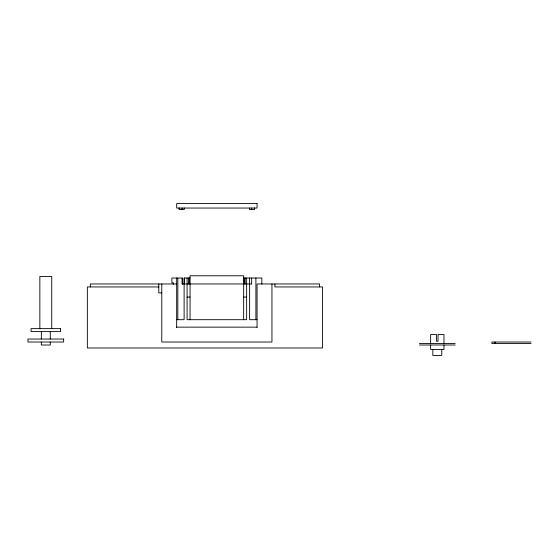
<?xml version="1.0" encoding="UTF-8"?>
<svg xmlns="http://www.w3.org/2000/svg" width="559" height="559" viewBox="0 0 559 559"><rect width="100%" height="100%" fill="white"/><g stroke="black" fill="none" stroke-linecap="round" stroke-linejoin="round"><path stroke-width="0.84" d="M190.067 278.012L184.114 278.012L184.114 319.692L176.672 319.692M243.661 278.012L261.85 278.012L261.85 284.07M176.672 283.965L90.327 283.965L90.327 286.942M251.697 283.965L182.094 283.965L182.094 278.012M158.805 286.942L87.351 286.942L87.351 347.977L322.564 347.977L322.564 286.942L274.923 286.942L274.923 283.965M161.782 292.895L158.805 292.895L158.805 283.965M187.09 297.067L190.067 297.067M243.661 297.067L246.638 297.067M257.063 319.692L249.614 319.692L249.614 283.965M176.672 327.141L257.063 327.141M531.05 342.024L491.899 342.024L491.899 343.512L531.05 343.512M419.432 343.512L455.166 343.512M419.432 345.001L455.166 345.001M443.972 343.512L443.972 334.582L438.046 334.582L438.046 341.283L436.551 341.283L436.551 334.582L430.626 334.582L430.626 343.512M443.972 345.001L443.972 349.466L430.626 349.466L430.626 345.001M441.764 349.466L441.764 355.426L432.834 355.426L432.834 349.466M319.587 286.942L319.587 283.965L257.063 283.965L257.063 327.511M271.947 283.965L271.947 342.024L161.782 342.024L161.782 283.965M255.896 278.012L255.896 319.692M254.611 207.829L254.611 209.534L249.468 209.534L249.468 208.046M251.634 208.046L251.634 209.534M251.634 278.012L251.634 283.965M249.468 278.012L249.468 283.965M246.638 278.012L246.638 319.692L187.09 319.692L187.09 278.012M245.149 278.012L245.149 283.965M244.248 278.012L244.248 283.965M243.661 319.692L243.661 275.776L190.067 275.776L190.067 319.692M189.487 278.012L189.487 283.965M188.579 278.012L188.579 283.965M184.267 208.046L184.267 209.534L179.118 209.534L179.118 207.829M184.267 278.012L184.267 283.965M182.367 284.335L182.367 278.012L171.879 278.012L171.879 282.847L173.493 282.847L173.479 284.335M182.094 208.046L182.094 209.534M177.839 278.012L177.839 319.692M176.672 278.012L176.672 327.511M51.749 328.629L51.749 276.523L39.843 276.523L39.843 328.629M50.261 331.606L50.261 339.047M50.261 342.024L50.261 345.001L41.331 345.001L41.331 342.024M41.331 331.606L41.331 339.047M257.063 203.574L176.672 203.574L176.672 208.046L257.063 208.046L257.063 203.574M60.526 328.629L31.066 328.629L31.066 331.606L60.526 331.606L60.526 328.629M63.642 339.047L27.95 339.047L27.95 342.024L63.642 342.024L63.642 339.047M494.918 343.512L494.918 342.024L494.876 343.512"/></g></svg>
